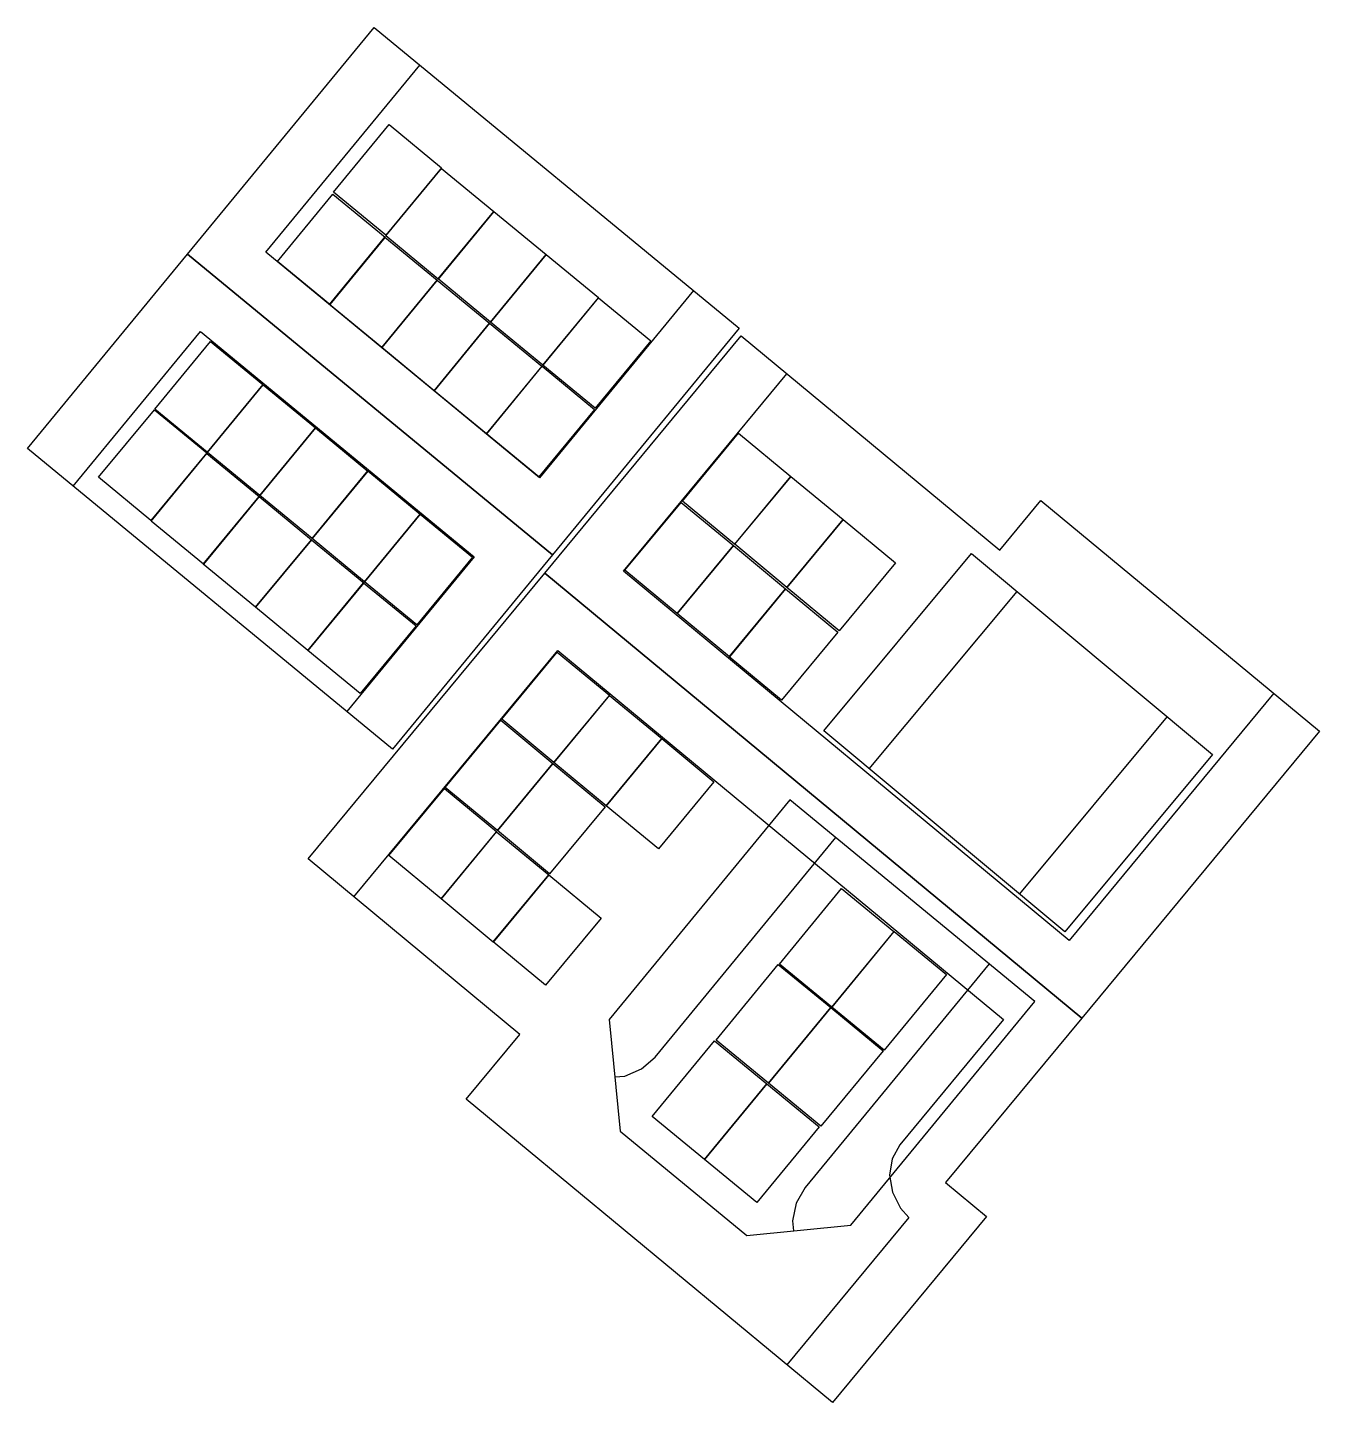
# Model space of a CAD drawing. Extents: x -21.4 to 44, y -30.6 to 39.
import ezdxf

# ---------------------------------------------------------------- set-up
doc = ezdxf.new("R2010")
doc.units = 0

msp = doc.modelspace()

# ---------------------------------------------------------------- linework, layer by layer
at = {"layer": 'Buildings', "color": 252}
for p, q in [((-13.3003, 27.4902), (-3.84789, 38.9655)), ((-3.84789, 38.9655), (14.6301, 23.743)), ((-21.3942, 17.6621), (-13.3003, 27.4902)), ((5.17475, 12.2678), (-13.3003, 27.4902)), ((-13.3003, 27.4902), (5.17475, 12.2678)), ((14.6301, 23.743), (5.17475, 12.2678)), ((4.78535, 11.3474), (14.7281, 23.3523)), ((14.7281, 23.3523), (27.815, 12.5161)), ((-2.91909, 2.44333), (-21.3942, 17.6621)), ((27.815, 12.5161), (29.8976, 15.0289)), ((29.8976, 15.0289), (43.9969, 3.35273)), ((5.17475, 12.2678), (-2.91909, 2.44333)), ((18.9049, 3.36369), (26.3814, 12.3408)), ((26.3814, 12.3408), (38.5885, 2.17672)), ((-7.19389, -3.11534), (4.78535, 11.3474)), ((31.9716, -11.1685), (4.78535, 11.3474)), ((4.78535, 11.3474), (31.9716, -11.1685)), ((31.112, -6.80042), (18.9049, 3.36369)), ((43.9969, 3.35273), (31.9716, -11.1685)), ((38.5885, 2.17672), (31.112, -6.80042)), ((17.1944, -0.124175), (8.05058, -11.2415)), ((29.5976, -10.3248), (17.1944, -0.124175)), ((3.5306, -11.9975), (-7.19389, -3.11534)), ((20.2779, -21.6576), (29.5976, -10.3248)), ((8.05058, -11.2415), (8.60151, -16.8988)), ((31.9716, -11.1685), (25.0748, -19.4955)), ((0.813423, -15.2809), (3.5306, -11.9975)), ((19.3491, -30.6275), (0.813423, -15.2809)), ((8.60151, -16.8988), (15.0108, -22.1689)), ((25.0748, -19.4955), (27.1458, -21.2121)), ((27.1458, -21.2121), (19.3491, -30.6275)), ((15.0108, -22.1689), (20.2779, -21.6576))]:
    msp.add_line(p, q, dxfattribs=at)
at = {"layer": 'Modules', "color": 254}
for p, q in [((-5.90459, 30.6309), (-3.09009, 34.0477)), ((-3.09009, 34.0477), (-0.441263, 31.8658)), ((-0.441263, 31.8658), (-3.25576, 28.449)), ((-3.25375, 28.4177), (-0.439255, 31.8345)), ((-0.439255, 31.8345), (2.20957, 29.6526)), ((-3.25576, 28.449), (-5.90459, 30.6309)), ((-8.74868, 27.1211), (-5.93419, 30.5379)), ((-5.93419, 30.5379), (-3.28536, 28.356)), ((-0.605802, 26.2373), (2.2087, 29.6541)), ((2.20957, 29.6526), (-0.604926, 26.2358)), ((2.2087, 29.6541), (4.85752, 27.4722)), ((-6.11515, 24.9444), (-3.30066, 28.3612)), ((-3.28536, 28.356), (-6.09986, 24.9392)), ((-3.30066, 28.3612), (-0.65183, 26.1793)), ((-0.604926, 26.2358), (-3.25375, 28.4177)), ((2.04215, 24.0569), (4.85665, 27.4737)), ((4.85752, 27.4722), (2.04302, 24.0554)), ((4.85665, 27.4737), (7.50547, 25.2918)), ((-6.09986, 24.9392), (-8.74868, 27.1211)), ((-3.4672, 22.764), (-0.652707, 26.1808)), ((-0.65183, 26.1793), (-3.46633, 22.7625)), ((-0.652707, 26.1808), (1.99612, 23.9989)), ((2.04302, 24.0554), (-0.605802, 26.2373)), ((7.50547, 25.2918), (4.69098, 21.875)), ((4.69298, 21.8729), (7.50748, 25.2897)), ((7.50748, 25.2897), (10.1563, 23.1078)), ((-3.46633, 22.7625), (-6.11515, 24.9444)), ((-0.819254, 20.5837), (1.99524, 24.0005)), ((1.99612, 23.9989), (-0.818377, 20.5821)), ((1.99524, 24.0005), (4.64407, 21.8186)), ((4.69098, 21.875), (2.04215, 24.0569)), ((-14.944, 19.6532), (-12.1249, 23.0756)), ((-12.1249, 23.0756), (-9.47603, 20.8937)), ((10.1563, 23.1078), (7.34181, 19.691)), ((-0.818377, 20.5821), (-3.4672, 22.764)), ((4.64407, 21.8186), (1.82957, 18.4018)), ((1.83158, 18.3996), (4.64608, 21.8164)), ((4.64608, 21.8164), (7.29491, 19.6345)), ((7.34181, 19.691), (4.69298, 21.8729)), ((-9.47603, 20.8937), (-12.2951, 17.4713)), ((-12.2787, 17.4619), (-9.4596, 20.8843)), ((-9.4596, 20.8843), (-6.81078, 18.7024)), ((1.82957, 18.4018), (-0.819254, 20.5837)), ((-17.7938, 16.1982), (-14.9747, 19.6206)), ((-14.9747, 19.6206), (-12.3259, 17.4387)), ((-12.2951, 17.4713), (-14.944, 19.6532)), ((7.29491, 19.6345), (4.48041, 16.2177)), ((-9.63075, 15.2778), (-6.81165, 18.7002)), ((-6.81078, 18.7024), (-9.62987, 15.28)), ((-6.81165, 18.7002), (-4.16283, 16.5183)), ((4.48041, 16.2177), (1.83158, 18.3996)), ((11.7525, 14.9999), (14.5992, 18.4373)), ((14.5992, 18.4373), (17.2423, 16.2485)), ((-12.3259, 17.4387), (-15.145, 14.0163)), ((-15.143, 13.985), (-12.3239, 17.4073)), ((-12.3239, 17.4073), (-9.67506, 15.2254)), ((-9.62987, 15.28), (-12.2787, 17.4619)), ((-15.145, 14.0163), (-17.7938, 16.1982)), ((-6.9828, 13.0975), (-4.1637, 16.5199)), ((-4.16283, 16.5183), (-6.98192, 13.0959)), ((-4.1637, 16.5199), (-1.51487, 14.338)), ((17.2423, 16.2485), (14.3956, 12.811)), ((14.3976, 12.8085), (17.2442, 16.246)), ((17.2442, 16.246), (19.8873, 14.0572)), ((-12.495, 11.8009), (-9.67594, 15.2233)), ((-9.67506, 15.2254), (-12.4942, 11.8031)), ((-9.67594, 15.2233), (-7.02711, 13.0414)), ((-6.98192, 13.0959), (-9.63075, 15.2778)), ((8.84207, 11.4937), (11.6887, 14.9312)), ((11.6887, 14.9312), (14.3318, 12.7424)), ((14.3956, 12.811), (11.7525, 14.9999)), ((-12.4942, 11.8031), (-15.143, 13.985)), ((-1.51487, 14.338), (-4.33397, 10.9156)), ((-4.33196, 10.9171), (-1.51287, 14.3395)), ((-1.51287, 14.3395), (1.13596, 12.1576)), ((17.0398, 10.6209), (19.8864, 14.0583)), ((19.8873, 14.0572), (17.0407, 10.6197)), ((19.8864, 14.0583), (22.5295, 11.8695)), ((-9.84708, 9.62057), (-7.02799, 13.043)), ((-7.02711, 13.0414), (-9.84621, 9.61904)), ((-7.02799, 13.043), (-4.37916, 10.8611)), ((-4.33397, 10.9156), (-6.9828, 13.0975)), ((11.4843, 9.3024), (14.3309, 12.7399)), ((14.3318, 12.7424), (11.4852, 9.30491)), ((14.3309, 12.7399), (16.974, 10.551)), ((17.0407, 10.6197), (14.3976, 12.8085)), ((1.13596, 12.1576), (-1.68313, 8.7352)), ((22.5295, 11.8695), (19.6829, 8.43203)), ((-9.84621, 9.61904), (-12.495, 11.8009)), ((11.4852, 9.30491), (8.84207, 11.4937)), ((-7.19913, 7.43654), (-4.38004, 10.8589)), ((-4.37916, 10.8611), (-7.19826, 7.43867)), ((-4.38004, 10.8589), (-1.73121, 8.67703)), ((-1.68313, 8.7352), (-4.33196, 10.9171)), ((14.1264, 7.11473), (16.9731, 10.5522)), ((16.974, 10.551), (14.1274, 7.11358)), ((16.9731, 10.5522), (19.6162, 8.36336)), ((19.6829, 8.43203), (17.0398, 10.6209)), ((-7.19826, 7.43867), (-9.84708, 9.62057)), ((14.1274, 7.11358), (11.4843, 9.3024)), ((-1.73121, 8.67703), (-4.55031, 5.25464)), ((19.6162, 8.36336), (16.7695, 4.9259)), ((-4.55031, 5.25464), (-7.19913, 7.43654)), ((2.60611, 3.95854), (5.41758, 7.35351)), ((5.41758, 7.35351), (8.06068, 5.16469)), ((16.7695, 4.9259), (14.1264, 7.11473)), ((5.2483, 1.76721), (8.05976, 5.16219)), ((8.06068, 5.16469), (5.24922, 1.76972)), ((8.05976, 5.16219), (10.7029, 2.97336)), ((-0.252403, 0.507199), (2.55906, 3.90217)), ((2.55906, 3.90217), (5.20217, 1.71335)), ((5.24922, 1.76972), (2.60611, 3.95854)), ((10.7029, 2.97336), (7.8914, -0.421611)), ((7.89336, -0.420464), (10.7048, 2.97451)), ((10.7048, 2.97451), (13.3479, 0.785685)), ((2.38978, -1.68413), (5.20124, 1.71084)), ((5.20217, 1.71335), (2.3907, -1.68163)), ((5.20124, 1.71084), (7.84435, -0.477981)), ((7.8914, -0.421611), (5.2483, 1.76721)), ((13.3479, 0.785685), (10.5365, -2.60929)), ((-3.10804, -2.94049), (-0.296574, 0.454481)), ((-0.296574, 0.454481), (2.34653, -1.73434)), ((2.3907, -1.68163), (-0.252403, 0.507199)), ((7.84435, -0.477981), (5.03289, -3.87295)), ((10.5365, -2.60929), (7.89336, -0.420464)), ((-0.465854, -5.13182), (2.34561, -1.73685)), ((2.34653, -1.73434), (-0.464928, -5.12932)), ((2.34561, -1.73685), (4.98872, -3.92567)), ((5.03289, -3.87295), (2.38978, -1.68413)), ((-0.464928, -5.12932), (-3.10804, -2.94049)), ((4.98872, -3.92567), (2.17725, -7.32064)), ((2.17921, -7.3195), (4.99067, -3.92452)), ((4.99067, -3.92452), (7.63378, -6.11335)), ((16.664, -8.43792), (19.8106, -4.61194)), ((19.8106, -4.61194), (22.4611, -6.79181)), ((2.17725, -7.32064), (-0.465854, -5.13182)), ((7.63378, -6.11335), (4.82232, -9.50832)), ((22.4611, -6.79181), (19.3145, -10.6178)), ((19.3148, -10.6183), (22.4614, -6.79231)), ((22.4614, -6.79231), (25.1119, -8.97218)), ((4.82232, -9.50832), (2.17921, -7.3195)), ((13.4593, -12.2874), (16.6059, -8.46138)), ((16.6059, -8.46138), (19.2564, -10.6412)), ((19.3145, -10.6178), (16.664, -8.43792)), ((25.1119, -8.97218), (21.9653, -12.7982)), ((19.2564, -10.6412), (16.1098, -14.4672)), ((16.1101, -14.4677), (19.2568, -10.6417)), ((19.2568, -10.6417), (21.9073, -12.8216)), ((21.9653, -12.7982), (19.3148, -10.6183)), ((10.2229, -16.1441), (13.3696, -12.3181)), ((13.3696, -12.3181), (16.0201, -14.498)), ((16.1098, -14.4672), (13.4593, -12.2874)), ((21.9073, -12.8216), (18.7606, -16.6476)), ((16.0201, -14.498), (12.8734, -18.324)), ((12.8738, -18.3208), (16.0204, -14.4948)), ((16.0204, -14.4948), (18.6709, -16.6747)), ((18.7606, -16.6476), (16.1101, -14.4677)), ((12.8734, -18.324), (10.2229, -16.1441)), ((18.6709, -16.6747), (15.5243, -20.5007)), ((15.5243, -20.5007), (12.8738, -18.3208))]:
    msp.add_line(p, q, dxfattribs=at)
at = {"layer": 'Setbacks', "color": 2}
for p, q in [((-9.33317, 27.5879), (-1.53263, 37.0577)), ((4.51158, 16.1806), (-9.33317, 27.5879)), ((12.3144, 25.6503), (4.51158, 16.1806)), ((-19.0784, 15.7549), (-12.6394, 23.5736)), ((-12.6394, 23.5736), (1.20466, 12.1669)), ((8.7665, 11.451), (17.0386, 21.4387)), ((1.20466, 12.1669), (-5.23442, 4.351)), ((31.3317, -7.23763), (8.7665, 11.451)), ((21.2105, 1.44434), (28.6867, 10.421)), ((28.6867, 10.421), (28.6867, 10.421)), ((-4.88321, -5.02865), (5.4456, 7.44154)), ((5.4456, 7.44154), (28.0109, -11.2473)), ((41.6862, 5.26593), (31.3317, -7.23763)), ((36.2829, 4.09608), (28.8068, -4.88054)), ((10.3676, -13.1472), (19.5112, -2.03002)), ((28.8068, -4.88054), (28.8067, -4.88057)), ((27.2804, -8.41948), (17.9608, -19.7521)), ((28.0109, -11.2473), (22.7645, -17.5817)), ((9.68346, -13.7478), (10.3676, -13.1472)), ((8.83953, -14.1031), (9.68346, -13.7478)), ((8.3336, -14.1444), (8.83953, -14.1031)), ((22.7645, -17.5817), (22.3677, -18.2911)), ((22.3677, -18.2911), (22.2358, -19.1183)), ((22.2358, -19.1183), (22.3818, -19.9825)), ((17.9608, -19.7521), (17.5035, -20.5393)), ((22.3818, -19.9825), (22.7914, -20.799)), ((17.5035, -20.5393), (17.3178, -21.436)), ((22.7914, -20.799), (23.213, -21.2577)), ((23.213, -21.2577), (17.0387, -28.7138)), ((17.3178, -21.436), (17.3749, -21.9391)), ((17.0387, -28.7138), (17.0386, -28.714))]:
    msp.add_line(p, q, dxfattribs=at)

doc.saveas('drawing.dxf')
